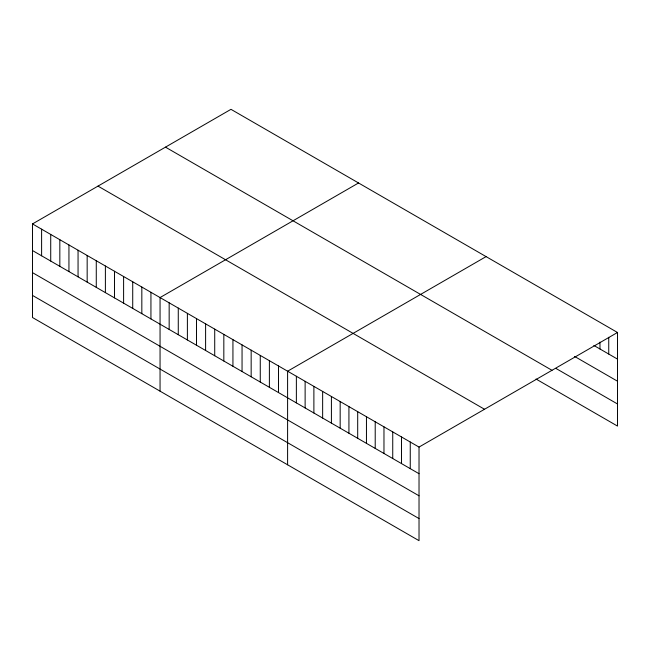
<?xml version="1.0" encoding="UTF-8"?>
<svg xmlns="http://www.w3.org/2000/svg" width="650" height="650" viewBox="0 0 650 650"><rect width="100%" height="100%" fill="white"/><g stroke="black" fill="none" stroke-linecap="round" stroke-linejoin="round"><path stroke-width="0.97" d="M32.5 223.925L419.023 447.078L419.023 540.67L32.5 317.517L32.5 223.925L230.977 109.33L617.5 332.483L617.5 426.075L536.023 379.031M358.532 182.975L160.054 297.562L160.054 391.154M486.086 256.612L287.601 371.207L287.601 464.799M419.023 447.078L617.5 332.483M593.848 345.451L617.5 359.109M574.567 356.419L617.5 381.209M556.173 368.566L617.5 403.975M165.482 147.144L552.004 370.305M97.996 186.111L484.518 409.264M32.5 250.543L419.023 473.704M32.5 272.642L419.023 495.804M32.5 295.417L419.023 518.57M608.741 337.285L608.741 354.047M599.974 342.087L599.974 348.993M410.256 442.024L410.256 468.642M401.497 436.962L401.497 463.588M392.738 431.901L392.738 458.526M383.971 426.847L383.971 453.464M375.213 421.785L375.213 448.411M366.454 416.731L366.454 443.349M357.695 411.669L357.695 438.295M348.928 406.616L348.928 433.233M340.169 401.554L340.169 428.179M331.411 396.5L331.411 423.118M322.644 391.438L322.644 418.064M313.885 386.384L313.885 413.002M305.126 381.322L305.126 407.948M296.368 376.261L296.368 402.886M278.493 365.942L278.493 392.567M269.384 360.685L269.384 387.311M260.268 355.428L260.268 382.046M251.16 350.163L251.16 376.789M242.052 344.906L242.052 371.524M232.936 339.649L232.936 366.267M223.828 334.384L223.828 361.01M214.719 329.127L214.719 355.745M205.603 323.863L205.603 350.488M196.495 318.606L196.495 345.223M187.387 313.349L187.387 339.966M178.271 308.084L178.271 334.709M169.162 302.827L169.162 329.444M150.938 292.305L150.938 318.931M141.83 287.048L141.83 313.666M132.722 281.783L132.722 308.409M123.606 276.526L123.606 303.144M114.497 271.261L114.497 297.887M105.389 266.004L105.389 292.63M96.273 260.748L96.273 287.365M87.165 255.482L87.165 282.108M78.057 250.226L78.057 276.843M68.941 244.961L68.941 271.586M59.833 239.704L59.833 266.329M50.724 234.447L50.724 261.064M41.608 229.182L41.608 255.807"/></g></svg>
